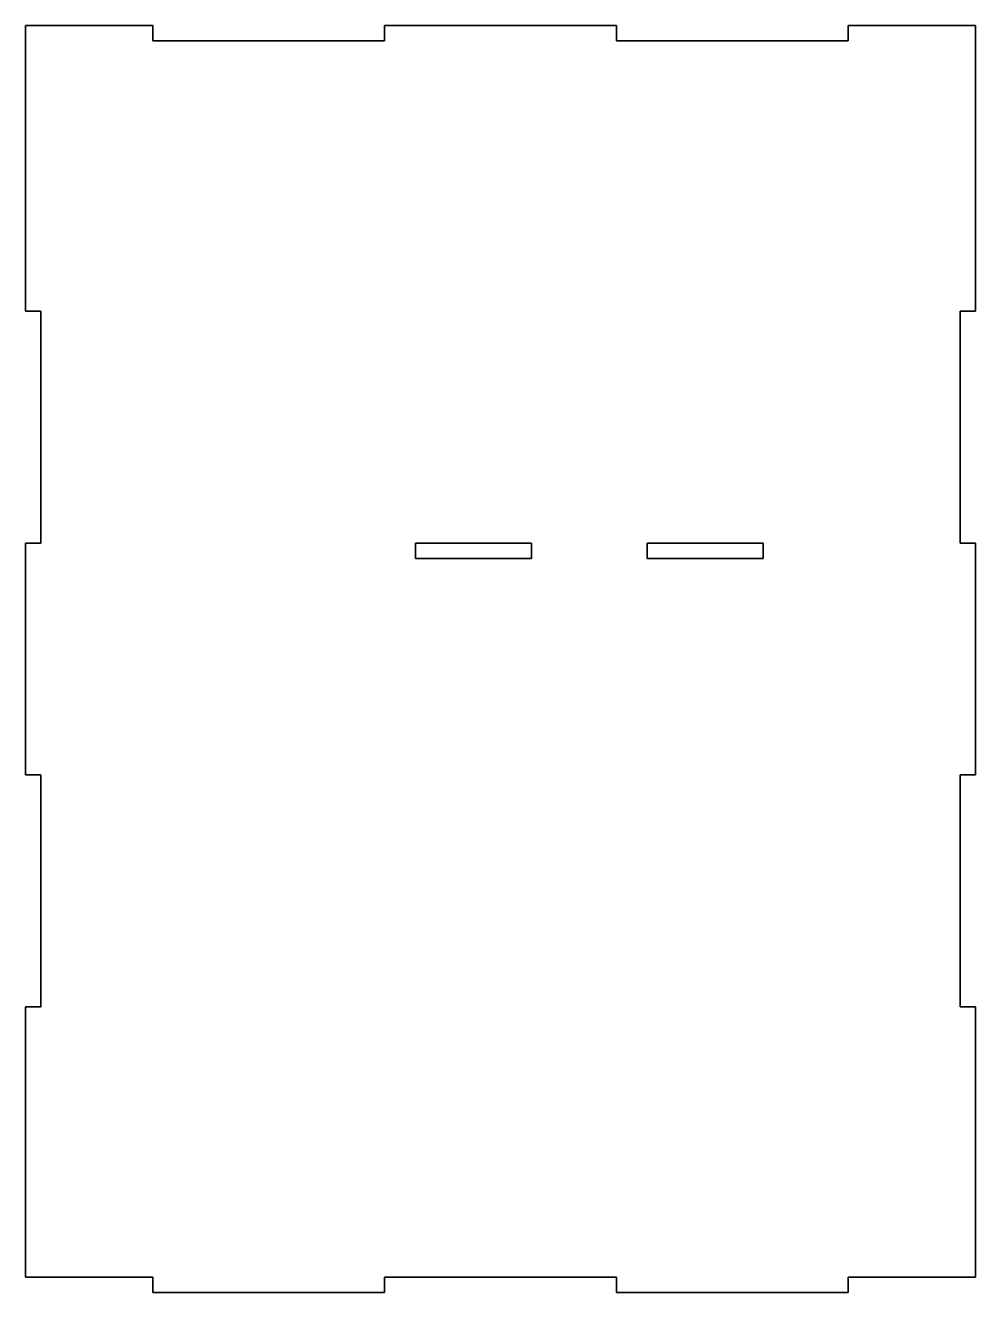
# Model space of a CAD drawing. Extents: x 148 to 272, y 66 to 230.
import ezdxf

# ---------------------------------------------------------------- set-up
doc = ezdxf.new("R2010")
doc.units = 0

msp = doc.modelspace()

# ---------------------------------------------------------------- linework, layer by layer
at = {"color": 7, "lineweight": 35}
for p, q in [((148.5, 193.5), (148.5, 230.5)), ((148.5, 230.5), (165, 230.5)), ((165, 230.5), (165, 228.5)), ((195, 230.5), (195, 228.5)), ((195, 230.5), (225, 230.5)), ((225, 230.5), (225, 228.5)), ((255, 230.5), (255, 228.5)), ((255, 230.5), (271.5, 230.5)), ((271.5, 230.5), (271.5, 193.5)), ((165, 228.5), (195, 228.5)), ((225, 228.5), (255, 228.5)), ((150.5, 193.5), (148.5, 193.5)), ((150.5, 163.5), (150.5, 193.5)), ((271.5, 193.5), (269.5, 193.5)), ((269.5, 163.5), (269.5, 193.5)), ((148.5, 133.5), (148.5, 163.5)), ((150.5, 163.5), (148.5, 163.5)), ((199, 163.5), (214, 163.5)), ((199, 161.5), (199, 163.5)), ((214, 161.5), (214, 163.5)), ((229, 163.5), (244, 163.5)), ((229, 161.5), (229, 163.5)), ((244, 161.5), (244, 163.5)), ((271.5, 163.5), (269.5, 163.5)), ((271.5, 163.5), (271.5, 133.5)), ((199, 161.5), (214, 161.5)), ((229, 161.5), (244, 161.5)), ((150.5, 133.5), (148.5, 133.5)), ((150.5, 103.5), (150.5, 133.5)), ((271.5, 133.5), (269.5, 133.5)), ((269.5, 103.5), (269.5, 133.5)), ((148.5, 68.5), (148.5, 103.5)), ((150.5, 103.5), (148.5, 103.5)), ((271.5, 103.5), (269.5, 103.5)), ((271.5, 103.5), (271.5, 68.5)), ((148.5, 68.5), (165, 68.5)), ((165, 68.5), (165, 66.5)), ((195, 68.5), (225, 68.5)), ((195, 68.5), (195, 66.5)), ((225, 68.5), (225, 66.5)), ((255, 68.5), (271.5, 68.5)), ((255, 68.5), (255, 66.5)), ((195, 66.5), (165, 66.5)), ((255, 66.5), (225, 66.5))]:
    msp.add_line(p, q, dxfattribs=at)

doc.saveas('drawing.dxf')
